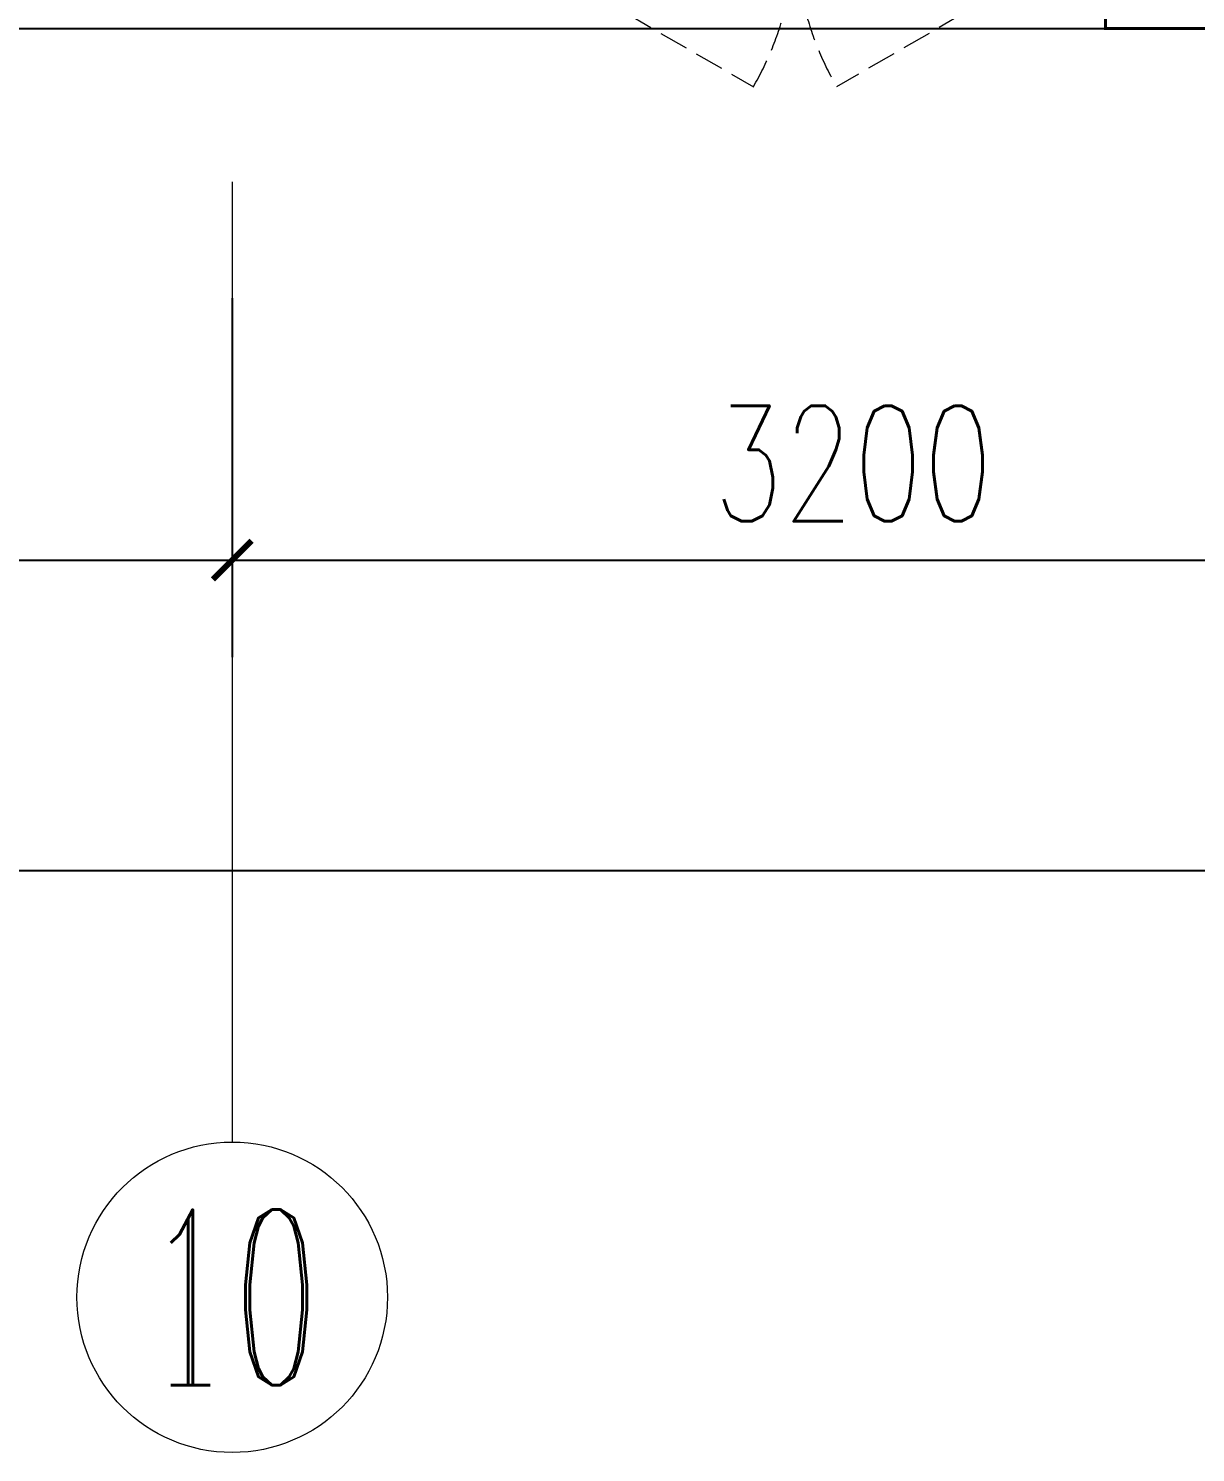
# Model space of a CAD drawing. Extents: x 3753737 to 4713801, y -857380 to 24339.
# Drawn here: x 4481224 to 4484231, y -772366 to -768696 of the extents above; entities that cross this region are included whole.
import ezdxf
from ezdxf.enums import TextEntityAlignment as Align

# ---------------------------------------------------------------- set-up
doc = ezdxf.new("R2010")
doc.units = 0
doc.header["$LTSCALE"] = 1000
doc.header["$MEASUREMENT"] = 0
doc.linetypes.add('DASH', pattern=[0.35, 0.25, -0.1])
doc.layers.get('0').update_dxf_attribs({"linetype": 'CONTINUOUS'})
doc.layers.get('Defpoints').update_dxf_attribs({"linetype": 'CONTINUOUS'})
doc.layers.add('!!电气', color=1, linetype='CONTINUOUS')
doc.layers.add('看线', color=185, linetype='CONTINUOUS')
for name, color, linetype, lineweight in [('AXIS', 114, 'CONTINUOUS', 20), ('AXIS_TEXT', 7, 'CONTINUOUS', 20), ('WINDOW', 146, 'CONTINUOUS', 20)]:
    doc.layers.add(name, color=color, linetype=linetype, lineweight=lineweight)
doc.styles.add('_TCH_AXIS', font='COMPLEX', dxfattribs={"bigfont": 'GBCBIG'})
doc.styles.add('_TCH_DIM_T3', font='SIMPLEX.shx', dxfattribs={"width": 0.705882, "bigfont": 'GBCBIG.shx'})
doc.styles.add('COMPLEX', font='COMPLEX')
doc.dimstyles.new('_TCH_ARCH&&100', dxfattribs={"dimtxt": 297.5, "dimasz": 100, "dimexe": 250, "dimexo": 300, "dimgap": 100, "dimtad": 1, "dimdec": 0, "dimzin": 0, "dimdsep": 46, "dimtxsty": '_TCH_DIM_T3', "dimblk": 'ARCHTICK', "dimcen": 0.09, "dimclrt": 7, "dimazin": 2, "dimtfac": 1, "dimtdec": 0, "dimtix": 1, "dimtmove": 2, "dimatfit": 3, "dimfxl": 1, "dimtolj": 1, "dimtzin": 0, "dimarcsym": 0})

# ---------------------------------------------------------------- blocks, each defined once
blk = doc.blocks.new('_ArchTick')
at = {"color": 0, "linetype": 'ByBlock', "const_width": 0.15}
blk.add_lwpolyline([(-0.5, -0.5), (0.5, 0.5)], dxfattribs=at)
blk = doc.blocks.new('*D458')
at = {"layer": 'AXIS', "color": 0, "lineweight": -2, "transparency": 16777216}
for p, q in [((-100, -944.9), (-100, -2669.9)), ((50100, -944.9), (50100, -2669.9)), ((-100, -2419.9), (50100, -2419.9))]:
    blk.add_line(p, q, dxfattribs=at)
at = {"layer": 'Defpoints', "color": 0, "transparency": 16777216}
for p in [(-100, -644.9), (50100, -644.9), (50100, -2419.9)]:
    blk.add_point(p, dxfattribs=at)
at = {"layer": 'AXIS', "color": 0, "lineweight": -2, "transparency": 16777216, "xscale": 100, "yscale": 100, "zscale": 100, "rotation": 180}
blk.add_blockref('_ArchTick', (-100, -2419.9), dxfattribs=at)
at = {"layer": 'AXIS', "color": 0, "lineweight": -2, "transparency": 16777216, "xscale": 100, "yscale": 100, "zscale": 100}
blk.add_blockref('_ArchTick', (50100, -2419.9), dxfattribs=at)
at = {"layer": 'AXIS', "color": 7, "transparency": 16777216, "insert": (25000, -2171.1), "char_height": 297.5, "attachment_point": 5, "style": '_TCH_DIM_T3'}
blk.add_mtext('\\A1;50200', dxfattribs=at)
blk = doc.blocks.new('*D462')
at = {"layer": 'AXIS', "color": 0, "lineweight": -2, "transparency": 16777216}
for p, q in [((9300, -944.9), (9300, -1869.9)), ((12500, -944.9), (12500, -1869.9)), ((9300, -1619.9), (12500, -1619.9))]:
    blk.add_line(p, q, dxfattribs=at)
at = {"layer": 'Defpoints', "color": 0, "transparency": 16777216}
for p in [(9300, -644.9), (12500, -644.9), (12500, -1619.9)]:
    blk.add_point(p, dxfattribs=at)
at = {"layer": 'AXIS', "color": 0, "lineweight": -2, "transparency": 16777216, "xscale": 100, "yscale": 100, "zscale": 100, "rotation": 180}
blk.add_blockref('_ArchTick', (9300, -1619.9), dxfattribs=at)
at = {"layer": 'AXIS', "color": 0, "lineweight": -2, "transparency": 16777216, "xscale": 100, "yscale": 100, "zscale": 100}
blk.add_blockref('_ArchTick', (12500, -1619.9), dxfattribs=at)
at = {"layer": 'AXIS', "color": 7, "transparency": 16777216, "insert": (10900, -1371.1), "char_height": 297.5, "attachment_point": 5, "style": '_TCH_DIM_T3'}
blk.add_mtext('\\A1;3200', dxfattribs=at)
blk = doc.blocks.new('*D463')
at = {"layer": 'AXIS', "color": 0, "lineweight": -2, "transparency": 16777216}
for p, q in [((12500, -944.9), (12500, -1869.9)), ((15700, -944.9), (15700, -1869.9)), ((12500, -1619.9), (15700, -1619.9))]:
    blk.add_line(p, q, dxfattribs=at)
at = {"layer": 'Defpoints', "color": 0, "transparency": 16777216}
for p in [(12500, -644.9), (15700, -644.9), (15700, -1619.9)]:
    blk.add_point(p, dxfattribs=at)
at = {"layer": 'AXIS', "color": 0, "lineweight": -2, "transparency": 16777216, "xscale": 100, "yscale": 100, "zscale": 100, "rotation": 180}
blk.add_blockref('_ArchTick', (12500, -1619.9), dxfattribs=at)
at = {"layer": 'AXIS', "color": 0, "lineweight": -2, "transparency": 16777216, "xscale": 100, "yscale": 100, "zscale": 100}
blk.add_blockref('_ArchTick', (15700, -1619.9), dxfattribs=at)
at = {"layer": 'AXIS', "color": 7, "transparency": 16777216, "insert": (14100, -1371.1), "char_height": 297.5, "attachment_point": 5, "style": '_TCH_DIM_T3'}
blk.add_mtext('\\A1;3200', dxfattribs=at)
blk = doc.blocks.new('_AXISO')
blk.add_circle((0, 0), 0.5)
at = {"layer": 'AXIS_TEXT', "style": 'COMPLEX', "width": 1.041667}
blk.add_attdef('A', text='', height=0.56, dxfattribs=at).set_placement((-0.25, -0.28), (0.25, -0.28), align=Align.FIT)
blk = doc.blocks.new('A$C1C403CBE')
at = {"color": 252, "const_width": 8}
blk.add_lwpolyline([(15050, -100), (15050, -250), (14750, -250), (14750, -100)], dxfattribs=at)
at = {"layer": 'AXIS'}
blk.add_line((12500, -644.9), (12500, -3119.9), dxfattribs=at)
at = {"layer": 'WINDOW', "color": 252, "linetype": 'DASH', "ltscale": 0.3}
for points in [[(13150, 0), (13842.8, -400, 0.131652), (13950, 0)], [(14750, 0), (14057.2, -400, -0.131652), (13950, 0)]]:
    blk.add_lwpolyline(points, format="xyb", dxfattribs=at)
at = {"layer": '看线', "color": 252, "ltscale": 0.5}
blk.add_lwpolyline([(10250, -250), (14750, -250)], dxfattribs=at)
at = {"layer": 'AXIS'}
ref = blk.add_blockref('_AXISO', (12500, -3519.9), dxfattribs=dict(at, xscale=800, yscale=800, zscale=800))
ref.add_attrib('A', '10', dxfattribs={"layer": 'AXIS_TEXT', "height": 452.55, "style": '_TCH_AXIS', "width": 0.724138}).set_placement((12273.7, -3746.2), (12726.3, -3746.2), align=Align.FIT)
for p1, p2, distance, text, picture, middle in [((-100, -644.9), (50100, -644.9), -1775, '50200', '*D458', (25000, -2171.1)), ((9300, -644.9), (12500, -644.9), -975, '3200', '*D462', (10900, -1371.1)), ((12500, -644.9), (15700, -644.9), -975, '3200', '*D463', (14100, -1371.1))]:
    dim = blk.add_aligned_dim(p1=p1, p2=p2, distance=distance, text=text, dimstyle='_TCH_ARCH&&100', dxfattribs=at)
    dim.commit()
    dim.dimension.update_dxf_attribs({"geometry": picture, "text_midpoint": middle})

msp = doc.modelspace()

# ---------------------------------------------------------------- block references
at = {"layer": '!!电气'}
msp.add_blockref('A$C1C403CBE', (4469248.6, -768446.5), dxfattribs=at)

doc.saveas('drawing.dxf')
